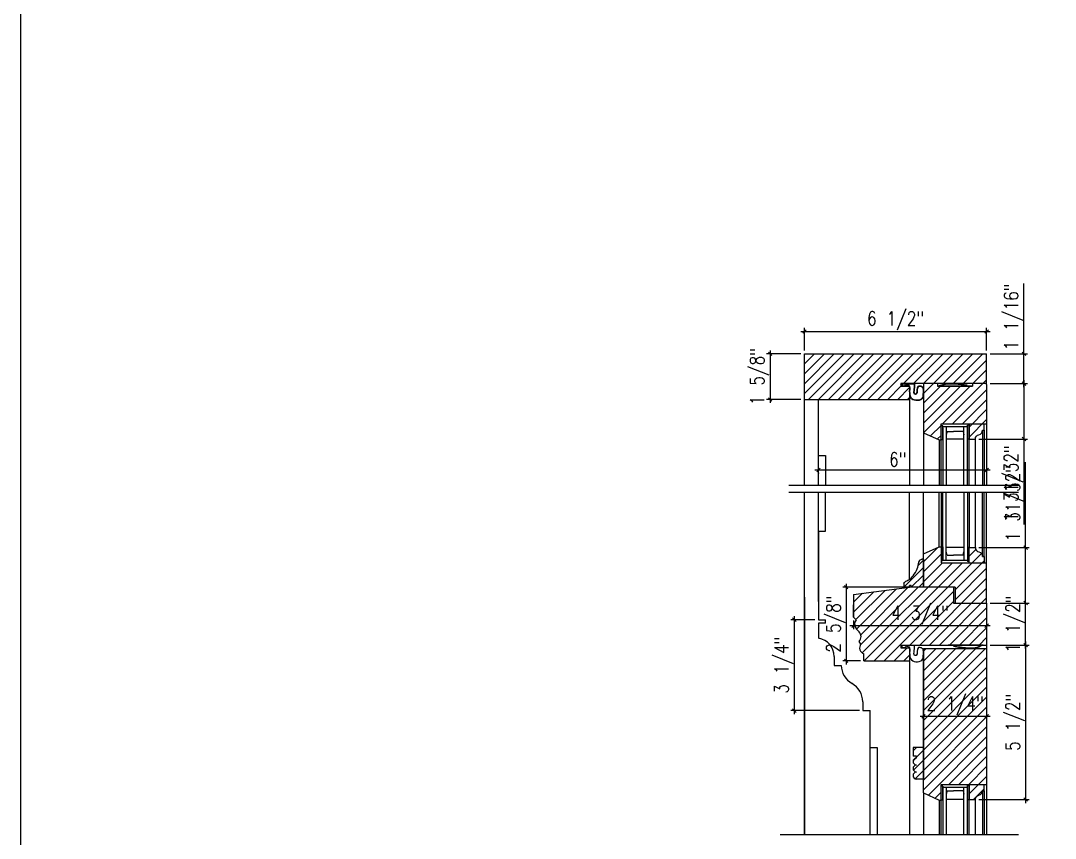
# Model space of a CAD drawing. Header units: inches. Extents: x 1985 to 11287, y 379 to 4336.
# Drawn here: x 7087.96 to 7124.88, y 3699.18 to 3728.33 of the extents above; entities that cross this region are included whole.
import ezdxf

# ---------------------------------------------------------------- set-up
doc = ezdxf.new("R2010")
doc.units = ezdxf.units.IN
doc.header["$MEASUREMENT"] = 0
doc.layers.get('0').update_dxf_attribs({"linetype": 'CONTINUOUS'})
doc.layers.get('Defpoints').update_dxf_attribs({"linetype": 'CONTINUOUS'})
for name, color, linetype in [('COTE1-1', 7, 'CONTINUOUS'), ('COTE1-1 99', 7, 'CONTINUOUS'), ('elevation 99', 7, 'CONTINUOUS'), ('glass 99', 6, 'CONTINUOUS'), ('glazing tape 99', 7, 'CONTINUOUS'), ('hatch 99', 1, 'CONTINUOUS'), ('separation 99', 3, 'CONTINUOUS'), ('weatherstripping', 5, 'CONTINUOUS'), ('weatherstripping 99', 5, 'CONTINUOUS'), ('wood detail', 7, 'CONTINUOUS'), ('wood detail 99', 7, 'CONTINUOUS')]:
    doc.layers.add(name, color=color, linetype=linetype)
doc.styles.get("Standard").update_dxf_attribs({"font": 'txt.shx', "width": 0.8})
doc.dimstyles.new('Elevation', dxfattribs={"dimscale": 2, "dimtxt": 0.75, "dimasz": 0.0625, "dimexe": 0.0625, "dimexo": 0.0625, "dimgap": 0.0625, "dimtad": 1, "dimdec": 5, "dimzin": 0, "dimdsep": 46, "dimlunit": 5, "dimtxsty": 'Standard', "dimblk1": 'OBLIQUE', "dimblk2": 'OBLIQUE', "dimsah": 1, "dimcen": 2, "dimdle": 0.0625, "dimclrd": 1, "dimclre": 1, "dimadec": 1, "dimazin": 0, "dimtfac": 0.375, "dimtdec": 5, "dimtmove": 0, "dimatfit": 3, "dimldrblk": 'OBLIQUE', "dimfxl": 1, "dimfrac": 2, "dimtolj": 1, "dimtzin": 0, "dimarcsym": 0})
pattern_1 = [(45, (7006.5278, 2006.51667), (-0.176776695, 0.176776695), [])]

# ---------------------------------------------------------------- blocks, each defined once
blk = doc.blocks.new('_OBLIQUE')
at = {"color": 0, "linetype": 'ByBlock'}
blk.add_line((-0.5, -0.5), (0.5, 0.5), dxfattribs=at)
blk = doc.blocks.new('*D929')
at = {"layer": 'COTE1-1 99', "color": 1, "lineweight": -2}
for p, q in [((7115.8, 3717.253), (7122.55, 3717.253)), ((7115.925, 3716.578), (7115.925, 3717.378)), ((7122.425, 3716.578), (7122.425, 3717.378))]:
    blk.add_line(p, q, dxfattribs=at)
at = {"layer": 'Defpoints', "color": 0}
for p in [(7122.425, 3717.253), (7115.925, 3716.453), (7122.425, 3716.453)]:
    blk.add_point(p, dxfattribs=at)
at = {"layer": 'COTE1-1 99', "color": 1, "lineweight": -2, "xscale": 0.125, "yscale": 0.125, "zscale": 0.125, "rotation": 180}
blk.add_blockref('_OBLIQUE', (7115.925, 3717.253), dxfattribs=at)
at = {"layer": 'COTE1-1 99', "color": 1, "lineweight": -2, "xscale": 0.125, "yscale": 0.125, "zscale": 0.125}
blk.add_blockref('_OBLIQUE', (7122.425, 3717.253), dxfattribs=at)
at = {"layer": 'COTE1-1 99', "color": 0, "insert": (7119.175, 3717.628), "char_height": 0.5, "attachment_point": 5}
blk.add_mtext('\\A1;6 1/2"', dxfattribs=at)
blk = doc.blocks.new('*D932')
at = {"layer": 'COTE1-1 99', "color": 1, "lineweight": -2}
for p, q in [((7122.55, 3706.067), (7123.942, 3706.067)), ((7123.817, 3706.192), (7123.817, 3700.435)), ((7122.151, 3700.56), (7123.942, 3700.56))]:
    blk.add_line(p, q, dxfattribs=at)
at = {"layer": 'Defpoints', "color": 0}
for p in [(7122.425, 3706.067), (7122.026, 3700.56), (7123.817, 3700.56)]:
    blk.add_point(p, dxfattribs=at)
at = {"layer": 'COTE1-1 99', "color": 1, "lineweight": -2, "xscale": 0.125, "yscale": 0.125, "zscale": 0.125}
for p, rotation in [((7123.817, 3706.067), 90), ((7123.817, 3700.56), 270)]:
    blk.add_blockref('_OBLIQUE', p, dxfattribs=dict(at, rotation=rotation))
at = {"layer": 'COTE1-1 99', "color": 0, "insert": (7123.442, 3703.314), "char_height": 0.5, "attachment_point": 5, "rotation": 90}
blk.add_mtext('\\A1;5 1/2"', dxfattribs=at)
blk = doc.blocks.new('*D933')
at = {"layer": 'COTE1-1 99', "color": 1, "lineweight": -2}
for p, q in [((7122.55, 3712.31), (7116.3, 3712.31)), ((7116.425, 3712.211), (7116.425, 3712.185))]:
    blk.add_line(p, q, dxfattribs=at)
at = {"layer": 'Defpoints', "color": 0}
for p in [(7116.425, 3712.336), (7116.425, 3712.31), (7122.425, 3712.31)]:
    blk.add_point(p, dxfattribs=at)
at = {"layer": 'COTE1-1 99', "color": 1, "lineweight": -2, "xscale": 0.125, "yscale": 0.125, "zscale": 0.125, "rotation": 180}
blk.add_blockref('_OBLIQUE', (7116.425, 3712.31), dxfattribs=at)
at = {"layer": 'COTE1-1 99', "color": 1, "lineweight": -2, "xscale": 0.125, "yscale": 0.125, "zscale": 0.125}
blk.add_blockref('_OBLIQUE', (7122.425, 3712.31), dxfattribs=at)
at = {"layer": 'COTE1-1 99', "color": 0, "insert": (7119.254, 3712.685), "char_height": 0.5, "attachment_point": 5}
blk.add_mtext('\\A1;6"', dxfattribs=at)
blk = doc.blocks.new('*D935')
at = {"layer": 'COTE1-1 99', "color": 1, "lineweight": -2}
for p, q in [((7115.8, 3716.453), (7114.577, 3716.453)), ((7114.702, 3716.578), (7114.702, 3714.703)), ((7115.8, 3714.828), (7114.577, 3714.828))]:
    blk.add_line(p, q, dxfattribs=at)
at = {"layer": 'Defpoints', "color": 0}
for p in [(7115.925, 3716.453), (7114.702, 3714.828), (7115.925, 3714.828)]:
    blk.add_point(p, dxfattribs=at)
at = {"layer": 'COTE1-1 99', "color": 1, "lineweight": -2, "xscale": 0.125, "yscale": 0.125, "zscale": 0.125}
for p, rotation in [((7114.702, 3716.453), 90), ((7114.702, 3714.828), 270)]:
    blk.add_blockref('_OBLIQUE', p, dxfattribs=dict(at, rotation=rotation))
at = {"layer": 'COTE1-1 99', "color": 0, "insert": (7114.327, 3715.641), "char_height": 0.5, "attachment_point": 5, "rotation": 90}
blk.add_mtext('\\A1;1 5/8"', dxfattribs=at)
blk = doc.blocks.new('*D936')
at = {"layer": 'COTE1-1 99', "color": 1, "lineweight": -2}
for p, q in [((7122.55, 3707.568), (7123.942, 3707.568)), ((7123.817, 3705.942), (7123.817, 3707.693)), ((7122.55, 3706.067), (7123.942, 3706.067))]:
    blk.add_line(p, q, dxfattribs=at)
at = {"layer": 'Defpoints', "color": 0}
for p in [(7122.425, 3707.568), (7123.817, 3707.568), (7122.425, 3706.067)]:
    blk.add_point(p, dxfattribs=at)
at = {"layer": 'COTE1-1 99', "color": 1, "lineweight": -2, "xscale": 0.125, "yscale": 0.125, "zscale": 0.125}
for p, rotation in [((7123.817, 3707.568), 90), ((7123.817, 3706.067), 270)]:
    blk.add_blockref('_OBLIQUE', p, dxfattribs=dict(at, rotation=rotation))
at = {"layer": 'COTE1-1 99', "color": 0, "insert": (7123.442, 3706.817), "char_height": 0.5, "attachment_point": 5, "rotation": 90}
blk.add_mtext('\\A1;1 1/2"', dxfattribs=at)
blk = doc.blocks.new('*D937')
at = {"layer": 'COTE1-1 99', "color": 1, "lineweight": -2}
for p, q in [((7122.55, 3706.757), (7117.55, 3706.757)), ((7117.675, 3706.942), (7117.675, 3706.632)), ((7122.425, 3706.692), (7122.425, 3706.632))]:
    blk.add_line(p, q, dxfattribs=at)
at = {"layer": 'Defpoints', "color": 0}
for p in [(7117.675, 3707.067), (7117.675, 3706.757), (7122.425, 3706.817)]:
    blk.add_point(p, dxfattribs=at)
at = {"layer": 'COTE1-1 99', "color": 1, "lineweight": -2, "xscale": 0.125, "yscale": 0.125, "zscale": 0.125, "rotation": 180}
blk.add_blockref('_OBLIQUE', (7117.675, 3706.757), dxfattribs=at)
at = {"layer": 'COTE1-1 99', "color": 1, "lineweight": -2, "xscale": 0.125, "yscale": 0.125, "zscale": 0.125}
blk.add_blockref('_OBLIQUE', (7122.425, 3706.757), dxfattribs=at)
at = {"layer": 'COTE1-1 99', "color": 0, "insert": (7120.05, 3707.132), "char_height": 0.5, "attachment_point": 5}
blk.add_mtext('\\A1;4 3/4"', dxfattribs=at)
blk = doc.blocks.new('*D958')
at = {"layer": 'COTE1-1 99', "color": 1, "lineweight": -2}
for p, q in [((7115.564, 3707.098), (7115.564, 3703.605)), ((7116.3, 3706.973), (7115.439, 3706.973)), ((7117.887, 3703.73), (7115.439, 3703.73))]:
    blk.add_line(p, q, dxfattribs=at)
at = {"layer": 'Defpoints', "color": 0}
for p in [(7116.425, 3706.973), (7115.564, 3703.73), (7118.012, 3703.73)]:
    blk.add_point(p, dxfattribs=at)
at = {"layer": 'COTE1-1 99', "color": 1, "lineweight": -2, "xscale": 0.125, "yscale": 0.125, "zscale": 0.125}
for p, rotation in [((7115.564, 3706.973), 90), ((7115.564, 3703.73), 270)]:
    blk.add_blockref('_OBLIQUE', p, dxfattribs=dict(at, rotation=rotation))
at = {"layer": 'COTE1-1 99', "color": 0, "insert": (7115.189, 3705.352), "char_height": 0.5, "attachment_point": 5, "rotation": 90}
blk.add_mtext('\\A1;3 1/4"', dxfattribs=at)
blk = doc.blocks.new('*D959')
at = {"layer": 'COTE1-1 99', "color": 1, "lineweight": -2}
for p, q in [((7117.416, 3708.255), (7117.416, 3705.38)), ((7119.55, 3708.13), (7117.291, 3708.13)), ((7117.925, 3705.505), (7117.291, 3705.505))]:
    blk.add_line(p, q, dxfattribs=at)
at = {"layer": 'Defpoints', "color": 0}
for p in [(7119.675, 3708.13), (7117.416, 3705.505), (7118.05, 3705.505)]:
    blk.add_point(p, dxfattribs=at)
at = {"layer": 'COTE1-1 99', "color": 1, "lineweight": -2, "xscale": 0.125, "yscale": 0.125, "zscale": 0.125}
for p, rotation in [((7117.416, 3708.13), 90), ((7117.416, 3705.505), 270)]:
    blk.add_blockref('_OBLIQUE', p, dxfattribs=dict(at, rotation=rotation))
at = {"layer": 'COTE1-1 99', "color": 0, "insert": (7117.041, 3706.817), "char_height": 0.5, "attachment_point": 5, "rotation": 90}
blk.add_mtext('\\A1;2 5/8"', dxfattribs=at)
blk = doc.blocks.new('*D961')
at = {"layer": 'COTE1-1 99', "color": 1, "lineweight": -2}
for p, q in [((7123.758, 3716.453), (7123.758, 3718.961)), ((7122.55, 3716.453), (7123.883, 3716.453)), ((7123.758, 3715.266), (7123.758, 3716.453)), ((7122.55, 3715.391), (7123.883, 3715.391))]:
    blk.add_line(p, q, dxfattribs=at)
at = {"layer": 'Defpoints', "color": 0}
for p in [(7122.425, 3716.453), (7123.758, 3716.453), (7122.425, 3715.391)]:
    blk.add_point(p, dxfattribs=at)
at = {"layer": 'COTE1-1 99', "color": 1, "lineweight": -2, "xscale": 0.125, "yscale": 0.125, "zscale": 0.125}
for p, rotation in [((7123.758, 3716.453), 90), ((7123.758, 3715.391), 270)]:
    blk.add_blockref('_OBLIQUE', p, dxfattribs=dict(at, rotation=rotation))
at = {"layer": 'COTE1-1 99', "color": 0, "insert": (7123.383, 3717.77), "char_height": 0.5, "attachment_point": 5, "rotation": 90}
blk.add_mtext('\\A1;1 1/16"', dxfattribs=at)
blk = doc.blocks.new('*D962')
at = {"layer": 'COTE1-1 99', "color": 1, "lineweight": -2}
for p, q in [((7122.55, 3715.391), (7123.883, 3715.391)), ((7123.758, 3715.516), (7123.758, 3713.414)), ((7122.151, 3713.414), (7123.883, 3713.414)), ((7123.758, 3713.414), (7123.758, 3710.372))]:
    blk.add_line(p, q, dxfattribs=at)
at = {"layer": 'Defpoints', "color": 0}
for p in [(7122.425, 3715.391), (7122.026, 3713.414), (7123.758, 3713.414)]:
    blk.add_point(p, dxfattribs=at)
at = {"layer": 'COTE1-1 99', "color": 1, "lineweight": -2, "xscale": 0.125, "yscale": 0.125, "zscale": 0.125}
for p, rotation in [((7123.758, 3715.391), 90), ((7123.758, 3713.414), 270)]:
    blk.add_blockref('_OBLIQUE', p, dxfattribs=dict(at, rotation=rotation))
at = {"layer": 'COTE1-1 99', "color": 0, "insert": (7123.383, 3711.831), "char_height": 0.5, "attachment_point": 5, "rotation": 90}
blk.add_mtext('\\A1;1 31/32"', dxfattribs=at)
blk = doc.blocks.new('*D963')
at = {"layer": 'COTE1-1 99', "color": 1, "lineweight": -2}
for p, q in [((7123.817, 3709.544), (7123.817, 3712.586)), ((7122.151, 3709.544), (7123.942, 3709.544)), ((7123.817, 3707.443), (7123.817, 3709.544)), ((7122.65, 3707.568), (7123.942, 3707.568))]:
    blk.add_line(p, q, dxfattribs=at)
at = {"layer": 'Defpoints', "color": 0}
for p in [(7122.026, 3709.544), (7123.817, 3709.544), (7122.525, 3707.568)]:
    blk.add_point(p, dxfattribs=at)
at = {"layer": 'COTE1-1 99', "color": 1, "lineweight": -2, "xscale": 0.125, "yscale": 0.125, "zscale": 0.125}
for p, rotation in [((7123.817, 3709.544), 90), ((7123.817, 3707.568), 270)]:
    blk.add_blockref('_OBLIQUE', p, dxfattribs=dict(at, rotation=rotation))
at = {"layer": 'COTE1-1 99', "color": 0, "insert": (7123.442, 3711.127), "char_height": 0.5, "attachment_point": 5, "rotation": 90}
blk.add_mtext('\\A1;1 31/32"', dxfattribs=at)
blk = doc.blocks.new('*D964')
at = {"layer": 'COTE1-1 99', "color": 1, "lineweight": -2}
for p, q in [((7122.55, 3703.526), (7120.05, 3703.526)), ((7120.175, 3703.458), (7120.175, 3703.401)), ((7122.425, 3703.458), (7122.425, 3703.401))]:
    blk.add_line(p, q, dxfattribs=at)
at = {"layer": 'Defpoints', "color": 0}
for p in [(7120.175, 3703.583), (7120.175, 3703.526), (7122.425, 3703.583)]:
    blk.add_point(p, dxfattribs=at)
at = {"layer": 'COTE1-1 99', "color": 1, "lineweight": -2, "xscale": 0.125, "yscale": 0.125, "zscale": 0.125, "rotation": 180}
blk.add_blockref('_OBLIQUE', (7120.175, 3703.526), dxfattribs=at)
at = {"layer": 'COTE1-1 99', "color": 1, "lineweight": -2, "xscale": 0.125, "yscale": 0.125, "zscale": 0.125}
blk.add_blockref('_OBLIQUE', (7122.425, 3703.526), dxfattribs=at)
at = {"layer": 'COTE1-1 99', "color": 0, "insert": (7121.3, 3703.901), "char_height": 0.5, "attachment_point": 5}
blk.add_mtext('\\A1;2 1/4"', dxfattribs=at)

msp = doc.modelspace()

# ---------------------------------------------------------------- hatches: boundary and pattern name
at = {"layer": 'glazing tape 99'}
h = msp.add_hatch(color=7, dxfattribs=at)
h.paths.add_polyline_path([(7121.799817, 3713.913985), (7121.737317, 3713.913985), (7121.737317, 3713.413985), (7121.799817, 3713.413985)])
h.paths.add_polyline_path([(7120.862317, 3713.819873), (7120.862317, 3713.890485), (7120.799817, 3713.890485), (7120.799817, 3713.390485), (7120.862317, 3713.390485)])
h = msp.add_hatch(color=7, dxfattribs=at)
h.paths.add_polyline_path([(7120.862317, 3709.567463), (7120.799817, 3709.567463), (7120.799817, 3709.067463), (7120.862317, 3709.067463)])
h.paths.add_polyline_path([(7121.799817, 3709.543963), (7121.737317, 3709.543963), (7121.737317, 3709.043963), (7121.799817, 3709.043963)])
msp.add_hatch(color=7, dxfattribs=at).paths.add_polyline_path([(7121.299817, 3708.129968), (7121.237317, 3708.129968), (7121.237317, 3707.567502), (7121.299817, 3707.567502)])
h = msp.add_hatch(color=7, dxfattribs=at)
h.paths.add_polyline_path([(7121.799817, 3701.059669), (7121.737317, 3701.059669), (7121.737317, 3700.559669), (7121.799817, 3700.559669)])
h.paths.add_polyline_path([(7120.862317, 3701.036169), (7120.799817, 3701.036169), (7120.799817, 3700.536169), (7120.862317, 3700.536169)])
at = {"layer": 'hatch 99'}
h = msp.add_hatch(dxfattribs=at)
h.set_pattern_fill('ANSI31', color=256, scale=2, style=0)
h.set_pattern_definition(pattern_1)
edge = h.paths.add_edge_path()
edge.add_line((7122.424817, 3716.453007), (7115.924817, 3716.453007))
edge.add_line((7115.924817, 3716.453007), (7115.924817, 3714.828007))
edge.add_line((7115.924817, 3714.828007), (7119.674805, 3714.828007))
edge.add_line((7119.674805, 3714.828007), (7119.674805, 3715.294891))
edge.add_spline(control_points=[(7119.676481, 3715.123608), (7119.691058, 3715.195493), (7119.708696, 3715.323416), (7119.544613, 3715.363154), (7119.501514, 3715.272363), (7119.412061, 3715.309522), (7119.367845, 3715.379562)], knot_values=[0.002756706, 0.002756706, 0.002756706, 0.002756706, 0.162430415, 0.217787302, 0.327082606, 0.496812861, 0.496812861, 0.496812861, 0.496812861], degree=3, periodic=0)
edge.add_line((7119.673623, 3715.296864), (7119.362341, 3715.296864))
edge.add_line((7119.362341, 3715.296864), (7119.362341, 3715.390526))
edge.add_line((7119.362341, 3715.390526), (7122.424817, 3715.390526))
edge.add_line((7122.424817, 3715.390526), (7122.424817, 3716.453007))
h.paths.add_polyline_path([(7122.424817, 3715.390526), (7121.924817, 3715.390526), (7121.924817, 3715.296799), (7120.674817, 3715.296799), (7120.674817, 3715.390526), (7120.174817, 3715.390526), (7120.174817, 3713.631557), (7120.737317, 3713.390485), (7120.799817, 3713.390485), (7120.799817, 3713.952999), (7122.424817, 3713.952999)])
h.paths.add_polyline_path([(7122.338817, 3713.952999), (7121.799817, 3713.952999), (7121.799817, 3713.413985), (7122.026317, 3713.413985, -0.375199902), (7122.151317, 3713.570235, 0.375199902), (7122.276317, 3713.726485), (7122.338817, 3713.726485)], flags=17)
h.paths.add_polyline_path([(7122.338817, 3709.231463), (7122.276317, 3709.231463), (7122.276317, 3709.244585, 0.350781059), (7122.151317, 3709.387713, -0.350781059), (7122.026317, 3709.530841), (7122.026317, 3709.543963), (7121.799817, 3709.543963), (7121.799817, 3709.004949), (7122.338817, 3709.004949)], flags=17)
h.paths.add_polyline_path([(7122.424817, 3709.004949), (7120.799817, 3709.004949), (7120.799817, 3709.567463), (7120.737317, 3709.567463), (7120.174817, 3709.326391), (7120.174817, 3708.129968), (7121.299817, 3708.129968), (7121.299817, 3707.567502), (7122.424817, 3707.567502)])
edge = h.paths.add_edge_path()
edge.add_line((7122.424817, 3707.567502), (7121.237317, 3707.567502))
edge.add_line((7121.237317, 3707.567502), (7121.237317, 3708.129968))
edge.add_line((7121.237317, 3708.129968), (7119.675664, 3708.129968))
edge.add_line((7119.675664, 3708.129968), (7119.674556, 3708.129962))
edge.add_line((7119.674556, 3708.129962), (7117.674817, 3707.874614))
edge.add_line((7117.674817, 3707.874614), (7117.674817, 3707.067468))
edge.add_line((7117.674817, 3707.067468), (7117.764817, 3706.972968))
edge.add_line((7117.764817, 3706.972968), (7117.735021, 3706.903425))
edge.add_arc((7117.964817, 3706.804968), 0.25, 156.807051, 224.3972743)
edge.add_line((7117.78619, 3706.63006), (7117.87215, 3706.542272))
edge.add_arc((7117.694862, 3706.366008), 0.25, -43.9605815, 44.8339671, ccw=False)
edge.add_line((7117.874817, 3706.192468), (7117.934646, 3706.104968))
edge.add_arc((7118.125187, 3705.973718), 0.23137, 145.4397713, 250.9885908)
edge.add_line((7118.049817, 3705.754968), (7118.049817, 3705.504968))
edge.add_line((7118.049817, 3705.504968), (7119.674805, 3705.504968))
edge.add_line((7119.674805, 3705.504968), (7119.674805, 3705.971824))
edge.add_spline(control_points=[(7119.676481, 3705.800542), (7119.691058, 3705.872427), (7119.708696, 3706.00035), (7119.544613, 3706.040088), (7119.501514, 3705.949297), (7119.412061, 3705.986456), (7119.367845, 3706.056496)], knot_values=[0.002756706, 0.002756706, 0.002756706, 0.002756706, 0.162430415, 0.217787302, 0.327082606, 0.496812861, 0.496812861, 0.496812861, 0.496812861], degree=3, periodic=0)
edge.add_line((7119.673623, 3705.973798), (7119.362341, 3705.973798))
edge.add_line((7119.362341, 3705.973798), (7119.362341, 3706.06746))
edge.add_line((7119.362341, 3706.06746), (7121.049817, 3706.06746))
edge.add_line((7121.049817, 3706.06746), (7122.299817, 3706.06746))
edge.add_line((7122.299817, 3706.06746), (7122.424817, 3706.06746))
edge.add_line((7122.424817, 3706.06746), (7122.424817, 3707.567502))
h.paths.add_polyline_path([(7118.813218, 3706.757126), (7120.719885, 3706.757126), (7120.719885, 3707.357126), (7118.813218, 3707.357126)], flags=24)
at = {"layer": 'hatch 99', "lineweight": 18}
h = msp.add_hatch(dxfattribs=at)
h.set_pattern_fill('ANSI31', color=1, scale=1.5, style=0)
h.set_pattern_definition([(45, (7077.84672, 3274.32458), (-0.13258252, 0.13258252), [])])
edge = h.paths.add_edge_path()
edge.add_line((7120.174817, 3709.127245), (7120.12227, 3709.127245))
edge.add_spline(control_points=[(7120.122094, 3709.127194), (7120.117261, 3709.127355), (7120.100053, 3709.122725), (7120.065784, 3709.112931), (7120.038399, 3709.088981), (7120.009584, 3709.026979)], knot_values=[0.032160218, 0.032160218, 0.032160218, 0.032160218, 0.041088635, 0.092093854, 0.114141282, 0.114141282, 0.114141282, 0.114141282], degree=3, periodic=0)
edge.add_spline(control_points=[(7120.009584, 3709.026979), (7119.986557, 3708.94671), (7119.966001, 3708.765816), (7119.815248, 3708.553645), (7119.688333, 3708.396821), (7119.525954, 3708.3475), (7119.486957, 3708.285042), (7119.476231, 3708.263284)], knot_values=[0.007601296, 0.007601296, 0.007601296, 0.007601296, 0.250948337, 0.556003503, 0.785802048, 0.926340669, 0.999237678, 0.999237678, 0.999237678, 0.999237678], degree=3, periodic=0)
edge.add_line((7119.476231, 3708.263284), (7119.476231, 3708.129027))
edge.add_line((7119.476231, 3708.129027), (7119.675664, 3708.129968))
edge.add_line((7119.675664, 3708.129968), (7119.675664, 3708.192468))
edge.add_line((7119.675664, 3708.192468), (7119.738164, 3708.192468))
edge.add_line((7119.738164, 3708.192468), (7119.738164, 3708.129968))
edge.add_line((7119.738164, 3708.129968), (7120.174817, 3708.129968))
edge.add_line((7120.174817, 3708.129968), (7120.174817, 3709.127245))
at = {"layer": 'hatch 99'}
h = msp.add_hatch(dxfattribs=at)
h.set_pattern_fill('ANSI31', color=256, scale=2, style=0)
h.set_pattern_definition(pattern_1)
h.paths.add_polyline_path([(7122.424817, 3705.942433), (7120.174817, 3705.942433), (7120.174817, 3700.80404), (7120.737317, 3700.536169), (7120.799817, 3700.536169), (7120.799817, 3701.098683), (7122.424817, 3701.098683)])
h.paths.add_polyline_path([(7120.174817, 3702.41573), (7119.799817, 3702.41573), (7119.799817, 3702.10323), (7119.924817, 3702.10323), (7119.924817, 3702.04073, 1), (7119.924817, 3701.79073, 1), (7119.924817, 3701.54073, 1), (7119.924817, 3701.29073), (7120.174817, 3701.29073)])
h.paths.add_polyline_path([(7122.338817, 3701.098683), (7121.799817, 3701.098683), (7121.799817, 3700.559669), (7122.026317, 3700.559669, -0.375199902), (7122.151317, 3700.715919, 0.375199902), (7122.276317, 3700.872169), (7122.338817, 3700.872169)], flags=17)
h.paths.add_polyline_path([(7120.399817, 3703.526253), (7122.199817, 3703.526253), (7122.199817, 3704.126253), (7120.399817, 3704.126253)], flags=24)

# ---------------------------------------------------------------- linework, layer by layer
at = {"layer": 'COTE1-1'}
msp.add_line((7116.424817, 3710.129963), (7116.424817, 3706.972968), dxfattribs=at)
at = {"layer": 'elevation 99'}
for p, q in [((7116.424817, 3712.827985), (7116.674817, 3712.827985)), ((7116.674817, 3712.827985), (7116.674817, 3711.760232)), ((7116.674817, 3710.129963), (7116.674817, 3711.510232)), ((7116.424817, 3710.129963), (7116.674817, 3710.129963)), ((7116.424817, 3706.972968), (7116.674762, 3706.972968)), ((7116.674762, 3706.84364), (7116.424817, 3706.84364)), ((7116.424817, 3706.84364), (7116.424817, 3706.310012)), ((7116.674762, 3706.84364), (7116.674762, 3706.972968)), ((7116.982898, 3705.662911), (7116.982898, 3705.34364)), ((7116.982898, 3705.34364), (7117.232898, 3705.34364)), ((7119.674805, 3705.504968), (7119.674805, 3699.302304)), ((7118.011543, 3704.049438), (7118.011543, 3703.730167)), ((7118.011543, 3703.730167), (7118.265466, 3703.730167)), ((7118.265466, 3699.302304), (7118.265466, 3703.730167)), ((7118.265466, 3702.41573), (7118.515466, 3702.41573)), ((7118.515466, 3702.41573), (7118.515466, 3699.302304)), ((7119.799817, 3702.41573), (7119.799817, 3702.10323)), ((7120.174817, 3702.41573), (7119.799817, 3702.41573)), ((7120.174817, 3702.41573), (7120.174817, 3701.29073)), ((7119.924817, 3702.10323), (7119.799817, 3702.10323)), ((7119.924817, 3702.04073), (7119.924817, 3702.10323)), ((7120.174817, 3701.29073), (7119.924817, 3701.29073))]:
    msp.add_line(p, q, dxfattribs=at)
for centre, radius, start, end in [((7116.340983, 3705.673506), 0.642003, 359.0544239, 82.4967852), ((7118.020458, 3705.376801), 0.788258, 182.4110945, 239.6545385), ((7117.223983, 3704.016277), 0.788258, 2.4110945, 59.6545385), ((7119.924817, 3701.91573), 0.125, 90, 270), ((7119.924817, 3701.66573), 0.125, 90, 270), ((7119.924817, 3701.41573), 0.125, 90, 270)]:
    msp.add_arc(centre, radius, start, end, dxfattribs=at)
at = {"layer": 'glass 99', "color": 6}
for p, q in [((7120.862317, 3713.859199), (7121.737317, 3713.859199)), ((7120.862317, 3713.819873), (7120.862317, 3711.760232)), ((7120.987317, 3713.859199), (7120.987317, 3711.760232)), ((7121.612317, 3711.760232), (7121.612317, 3713.859199)), ((7121.737317, 3711.760232), (7121.737317, 3713.913985)), ((7121.017308, 3713.678365), (7120.987317, 3713.570583)), ((7121.612317, 3713.413985), (7120.987317, 3713.413985)), ((7121.017308, 3713.678365), (7121.237317, 3713.678365)), ((7121.582325, 3713.678365), (7121.237317, 3713.678365)), ((7121.582325, 3713.678365), (7121.612317, 3713.570583)), ((7120.862317, 3709.067463), (7120.862317, 3711.510232)), ((7120.987317, 3709.098749), (7120.987317, 3711.510232)), ((7121.612317, 3711.510232), (7121.612317, 3709.098749)), ((7121.737317, 3711.510232), (7121.737317, 3709.043963)), ((7121.612317, 3709.543963), (7120.987317, 3709.543963)), ((7121.017308, 3709.279583), (7120.987317, 3709.387365)), ((7121.017308, 3709.279583), (7121.237317, 3709.279583)), ((7121.582325, 3709.279583), (7121.237317, 3709.279583)), ((7121.582325, 3709.279583), (7121.612317, 3709.387365)), ((7120.862317, 3709.098749), (7121.737317, 3709.098749)), ((7120.862317, 3701.036169), (7120.862317, 3699.302304)), ((7120.862317, 3701.004983), (7121.737317, 3701.004983)), ((7120.987317, 3701.004983), (7120.987317, 3699.302304)), ((7121.017308, 3700.872163), (7120.987317, 3700.751981)), ((7121.017308, 3700.872163), (7121.237317, 3700.872163)), ((7121.582325, 3700.872163), (7121.237317, 3700.872163)), ((7121.582325, 3700.872163), (7121.612317, 3700.751981)), ((7121.612317, 3699.302304), (7121.612317, 3701.004983)), ((7121.737317, 3699.302304), (7121.737317, 3701.059669)), ((7121.612317, 3700.559669), (7120.987317, 3700.559669))]:
    msp.add_line(p, q, dxfattribs=at)
at = {"layer": 'glazing tape 99'}
for p, q in [((7120.862317, 3713.890485), (7120.799817, 3713.890485)), ((7120.862317, 3713.390485), (7120.862317, 3713.890485)), ((7121.737317, 3713.913985), (7121.737317, 3713.413985)), ((7121.799817, 3713.913985), (7121.737317, 3713.913985)), ((7120.862317, 3713.390485), (7120.799817, 3713.390485)), ((7121.799817, 3713.413985), (7121.737317, 3713.413985)), ((7120.862317, 3709.567463), (7120.799817, 3709.567463)), ((7120.862317, 3709.567463), (7120.862317, 3709.067463)), ((7121.737317, 3709.543963), (7121.737317, 3709.043963)), ((7121.799817, 3709.543963), (7121.737317, 3709.543963)), ((7120.862317, 3709.067463), (7120.799817, 3709.067463)), ((7121.799817, 3709.043963), (7121.737317, 3709.043963)), ((7120.862317, 3701.036169), (7120.799817, 3701.036169)), ((7120.862317, 3700.536169), (7120.862317, 3701.036169)), ((7121.737317, 3701.059669), (7121.737317, 3700.559669)), ((7120.862317, 3700.536169), (7120.799817, 3700.536169))]:
    msp.add_line(p, q, dxfattribs=at)
at = {"layer": 'glazing tape 99', "color": 7}
for p, q in [((7121.737317, 3701.059669), (7121.799817, 3701.059669)), ((7121.737317, 3700.559669), (7121.799817, 3700.559669))]:
    msp.add_line(p, q, dxfattribs=at)
at = {"layer": 'separation 99'}
msp.add_lwpolyline([(9954.635727, 3266.28393), (7087.963638, 3266.28393), (7087.963638, 4336.37128), (9954.635727, 4336.37128)], close=True, dxfattribs=at)
at = {"layer": 'weatherstripping', "color": 5}
msp.add_line((7119.841632, 3706.056496), (7119.367845, 3706.056496), dxfattribs=at)
at = {"layer": 'weatherstripping', "color": 5, "lineweight": 30}
msp.add_line((7121.049817, 3706.06746), (7122.299817, 3706.06746), dxfattribs=at)
at = {"layer": 'weatherstripping', "color": 5}
msp.add_arc((7119.891758, 3705.673196), 0.272391, 338.1531508, 0.3367326, dxfattribs=at)
for points, knots in [([(7119.367845, 3706.056496), (7119.412061, 3705.986456), (7119.501514, 3705.949297), (7119.544613, 3706.040088), (7119.708696, 3706.00035), (7119.691058, 3705.872427), (7119.676481, 3705.800542)], [0.0027567057, 0.0027567057, 0.0027567057, 0.0027567057, 0.1724869609, 0.2817822642, 0.3371391511, 0.4968128609, 0.4968128609, 0.4968128609, 0.4968128609]), ([(7120.164145, 3705.674796), (7120.17522, 3705.811805), (7120.168523, 3705.906088), (7120.124781, 3705.968391), (7119.896502, 3706.0134), (7119.992435, 3705.69044), (7119.767595, 3705.688802), (7119.890009, 3706.000554), (7119.841632, 3706.056496)], [0, 0, 0, 0, 0.083614321, 0.208464293, 0.316031641, 0.607589822, 0.683535209, 1.009413891, 1.009413891, 1.009413891, 1.009413891]), ([(7119.676481, 3705.800542), (7119.679902, 3705.700306), (7119.679682, 3705.450868), (7120.093157, 3705.44431), (7120.144587, 3705.571831)], [0, 0, 0, 0, 0.2460489598, 0.6041502785, 0.6041502785, 0.6041502785, 0.6041502785])]:
    msp.add_open_spline(points, degree=3, knots=knots, dxfattribs=at)
at = {"layer": 'weatherstripping', "color": 5, "lineweight": 30}
msp.add_spline([(7122.262382, 3706.066909), (7122.019693, 3705.967664), (7121.733553, 3705.960455), (7121.242447, 3706.02377)], degree=3, dxfattribs=at)
at = {"layer": 'weatherstripping 99', "color": 5, "lineweight": 30}
for p, q in [((7119.841632, 3715.379562), (7119.367845, 3715.379562)), ((7121.924817, 3715.296799), (7120.674817, 3715.296799))]:
    msp.add_line(p, q, dxfattribs=at)
msp.add_arc((7119.891758, 3714.996262), 0.272391, 338.1531508, 0.3367326, dxfattribs=at)
for points, knots in [([(7119.367845, 3715.379562), (7119.412061, 3715.309522), (7119.501514, 3715.272363), (7119.544613, 3715.363154), (7119.708696, 3715.323416), (7119.691058, 3715.195493), (7119.676481, 3715.123608)], [0.0027567057, 0.0027567057, 0.0027567057, 0.0027567057, 0.1724869609, 0.2817822642, 0.3371391511, 0.4968128609, 0.4968128609, 0.4968128609, 0.4968128609]), ([(7120.164145, 3714.997863), (7120.17522, 3715.134871), (7120.168523, 3715.229154), (7120.124781, 3715.291457), (7119.896502, 3715.336466), (7119.992435, 3715.013506), (7119.767595, 3715.011868), (7119.890009, 3715.32362), (7119.841632, 3715.379562)], [0, 0, 0, 0, 0.083614321, 0.208464293, 0.316031641, 0.607589822, 0.683535209, 1.009413891, 1.009413891, 1.009413891, 1.009413891]), ([(7119.676481, 3715.123608), (7119.679902, 3715.023372), (7119.679682, 3714.773934), (7120.093157, 3714.767377), (7120.144587, 3714.894898)], [0, 0, 0, 0, 0.2460489598, 0.6041502785, 0.6041502785, 0.6041502785, 0.6041502785])]:
    msp.add_open_spline(points, degree=3, knots=knots, dxfattribs=at)
msp.add_spline([(7120.712251, 3715.29735), (7120.95494, 3715.369755), (7121.296062, 3715.37802), (7121.732187, 3715.340489)], degree=3, dxfattribs=at)
at = {"layer": 'wood detail', "color": 0}
for p, q in [((7115.924817, 3716.453007), (7122.424817, 3716.453007)), ((7115.924817, 3711.760232), (7115.924817, 3716.453007)), ((7122.424817, 3715.390499), (7122.424817, 3716.453007)), ((7122.424817, 3715.505916), (7122.424817, 3715.978607)), ((7115.924817, 3714.828007), (7119.674805, 3714.828007)), ((7119.362341, 3706.06746), (7119.362341, 3705.973798)), ((7119.362341, 3705.973798), (7119.674805, 3705.973798)), ((7119.674805, 3705.973798), (7119.674805, 3705.504968)), ((7118.049817, 3705.504968), (7119.674805, 3705.504968))]:
    msp.add_line(p, q, dxfattribs=at)
at = {"layer": 'wood detail'}
for p, q in [((7123.56807, 3711.760232), (7115.363091, 3711.760232)), ((7123.56807, 3711.510232), (7115.363091, 3711.510232)), ((7115.924817, 3707.778846), (7115.924817, 3711.510232)), ((7115.924817, 3699.302304), (7115.924817, 3711.510232)), ((7117.674817, 3707.874614), (7119.674805, 3708.129994)), ((7115.924817, 3707.778846), (7115.924817, 3699.302304)), ((7122.424817, 3707.567502), (7122.424817, 3706.06746)), ((7120.174817, 3705.942433), (7122.424817, 3705.942433)), ((7120.174817, 3705.942433), (7120.174817, 3702.098683)), ((7121.049817, 3706.06746), (7122.299817, 3706.06746)), ((7122.424817, 3706.06746), (7122.424817, 3701.098683)), ((7123.56807, 3699.302304), (7115.058909, 3699.302304)), ((7123.56807, 3699.302304), (7115.058909, 3699.302304)), ((7123.56807, 3699.302304), (7115.363091, 3699.302304))]:
    msp.add_line(p, q, dxfattribs=at)
at = {"layer": 'wood detail', "color": 7}
for p, q in [((7119.362341, 3706.06746), (7121.049817, 3706.06746)), ((7122.299817, 3706.06746), (7122.424817, 3706.06746))]:
    msp.add_line(p, q, dxfattribs=at)
at = {"layer": 'wood detail 99', "color": 0}
for p, q in [((7122.424817, 3715.390526), (7119.362341, 3715.390526)), ((7119.362341, 3715.390526), (7119.362341, 3715.296864)), ((7119.362341, 3715.296864), (7119.674805, 3715.296864)), ((7119.674805, 3715.296864), (7119.674805, 3714.828034)), ((7122.424817, 3715.359199), (7122.424817, 3715.390526))]:
    msp.add_line(p, q, dxfattribs=at)
at = {"layer": 'wood detail 99'}
for p, q in [((7120.174817, 3715.390526), (7120.174817, 3713.631557)), ((7120.674817, 3715.296799), (7121.924817, 3715.296799)), ((7122.424817, 3715.359199), (7122.424817, 3713.952999)), ((7116.424817, 3711.760232), (7116.424817, 3714.828007)), ((7119.674805, 3714.828007), (7119.674805, 3711.760232)), ((7120.799817, 3713.390485), (7120.799817, 3713.952999)), ((7122.276317, 3713.713363), (7122.276317, 3711.760232)), ((7122.338817, 3713.726485), (7122.338817, 3711.760232)), ((7122.424817, 3713.952999), (7122.424817, 3711.760232)), ((7120.174817, 3713.631557), (7120.174817, 3711.760232)), ((7120.737317, 3713.390485), (7120.799817, 3713.390485)), ((7120.799817, 3711.760232), (7120.799817, 3713.390485)), ((7121.799817, 3711.760232), (7121.799817, 3713.413985)), ((7122.026317, 3711.760232), (7122.026317, 3713.413985)), ((7116.424817, 3707.619233), (7116.424817, 3711.510232)), ((7119.674805, 3708.410335), (7119.674805, 3711.510232)), ((7120.174817, 3708.129968), (7120.174817, 3711.510232)), ((7120.174817, 3709.326391), (7120.174817, 3711.510232)), ((7120.799817, 3711.510232), (7120.799817, 3709.567463)), ((7121.799817, 3711.510232), (7121.799817, 3709.543963)), ((7122.026317, 3709.543963), (7122.026317, 3711.510232)), ((7122.276317, 3709.231463), (7122.276317, 3711.510232)), ((7122.338817, 3709.231463), (7122.338817, 3711.510232)), ((7122.424817, 3707.567502), (7122.424817, 3711.510232)), ((7122.424817, 3709.004949), (7122.424817, 3711.510232)), ((7120.737317, 3709.567463), (7120.799817, 3709.567463)), ((7120.799817, 3709.567463), (7120.799817, 3709.004949)), ((7120.174817, 3709.127245), (7120.11883, 3709.127245)), ((7120.174817, 3709.127245), (7120.174817, 3708.129968)), ((7120.174817, 3709.024445), (7120.174817, 3708.129968)), ((7119.476231, 3708.263284), (7119.476231, 3708.129027)), ((7119.675664, 3708.129968), (7119.675664, 3708.192468)), ((7119.738164, 3708.192468), (7119.675664, 3708.192468)), ((7119.738164, 3708.129968), (7119.738164, 3708.192468)), ((7117.674817, 3707.874614), (7117.674817, 3707.067468)), ((7119.476231, 3708.129027), (7119.675664, 3708.129968)), ((7119.675664, 3708.129968), (7119.522174, 3708.129968)), ((7121.299817, 3708.129968), (7119.674805, 3708.129968)), ((7120.174817, 3708.129968), (7119.738164, 3708.129968)), ((7121.237317, 3708.129968), (7121.237317, 3707.567502)), ((7121.299817, 3708.129968), (7121.299817, 3707.567502)), ((7117.674817, 3707.067468), (7117.674817, 3707.504968)), ((7121.237317, 3707.567502), (7122.424817, 3707.567502)), ((7117.764817, 3706.972968), (7117.674817, 3707.067468)), ((7117.764817, 3706.972968), (7117.735021, 3706.903425)), ((7117.874817, 3706.539549), (7117.78619, 3706.63006)), ((7117.934646, 3706.104968), (7117.874817, 3706.192468)), ((7120.174817, 3700.80404), (7120.174817, 3705.942433)), ((7118.049817, 3705.504968), (7118.049817, 3705.754968)), ((7120.174817, 3700.80404), (7120.174817, 3699.302304)), ((7120.799817, 3700.536169), (7120.799817, 3701.098683)), ((7122.276317, 3700.872169), (7122.276317, 3699.302304)), ((7122.338817, 3700.872169), (7122.338817, 3699.302304)), ((7122.424817, 3701.098683), (7122.424817, 3699.302304)), ((7120.737317, 3700.536169), (7120.799817, 3700.536169)), ((7120.799817, 3699.302304), (7120.799817, 3700.536169)), ((7121.799817, 3699.302304), (7121.799817, 3700.559669)), ((7122.026317, 3699.302304), (7122.026317, 3700.559669))]:
    msp.add_line(p, q, dxfattribs=at)
at = {"layer": 'wood detail 99', "color": 7}
for p, q in [((7120.674817, 3715.390499), (7120.674817, 3715.296799)), ((7121.924817, 3715.390499), (7121.924817, 3715.296799)), ((7120.799817, 3713.952999), (7122.424817, 3713.952999)), ((7120.174817, 3713.631557), (7120.737317, 3713.390485)), ((7120.737317, 3713.390485), (7120.737317, 3711.760232)), ((7120.737317, 3709.567463), (7120.737317, 3711.510232)), ((7120.174817, 3709.326391), (7120.737317, 3709.567463)), ((7120.799817, 3709.004949), (7122.424817, 3709.004949)), ((7120.174817, 3700.80404), (7120.737317, 3700.536169)), ((7120.799817, 3701.098683), (7122.424817, 3701.098683)), ((7120.737317, 3700.536169), (7120.737317, 3699.302304))]:
    msp.add_line(p, q, dxfattribs=at)
for points in [[(7121.799817, 3713.952999), (7121.799817, 3713.413985), (7122.026317, 3713.413985, -0.375199902), (7122.151317, 3713.570235, 0.375199902), (7122.276317, 3713.726485), (7122.338817, 3713.726485), (7122.338817, 3713.952999)], [(7121.799817, 3709.004949), (7121.799817, 3709.543963), (7122.026317, 3709.543963, 0.375199902), (7122.151317, 3709.387713, -0.375199902), (7122.276317, 3709.231463), (7122.338817, 3709.231463), (7122.338817, 3709.004949)], [(7121.799817, 3701.098683), (7121.799817, 3700.559669), (7122.026317, 3700.559669, -0.375199902), (7122.151317, 3700.715919, 0.375199902), (7122.276317, 3700.872169), (7122.338817, 3700.872169), (7122.338817, 3701.098683)]]:
    msp.add_lwpolyline(points, format="xyb", dxfattribs=at)
at = {"layer": 'wood detail 99'}
for centre, radius, start, end in [((7117.964817, 3706.804968), 0.25, 156.807051, 224.3972743), ((7117.694862, 3706.366008), 0.25, 316.0394185, 44.8339671), ((7118.125187, 3705.973718), 0.23137, 145.4397713, 250.9885908)]:
    msp.add_arc(centre, radius, start, end, dxfattribs=at)
for points, knots in [([(7119.476231, 3708.263284), (7119.486957, 3708.285042), (7119.525954, 3708.3475), (7119.688333, 3708.396821), (7119.815248, 3708.553645), (7119.966001, 3708.765816), (7119.986557, 3708.94671), (7120.009584, 3709.026979)], [0.0076012964, 0.0076012964, 0.0076012964, 0.0076012964, 0.0804983056, 0.2210369267, 0.4508354715, 0.7558906372, 0.9992376779, 0.9992376779, 0.9992376779, 0.9992376779]), ([(7120.009584, 3709.026979), (7120.038399, 3709.088981), (7120.065784, 3709.112931), (7120.100053, 3709.122725), (7120.117261, 3709.127355), (7120.122094, 3709.127194)], [0.03216021831, 0.03216021831, 0.03216021831, 0.03216021831, 0.05420764599, 0.105212865, 0.11414128203, 0.11414128203, 0.11414128203, 0.11414128203])]:
    msp.add_open_spline(points, degree=3, knots=knots, dxfattribs=at)

# ---------------------------------------------------------------- dimensions: what is measured, and where the dimension line sits
at = {"layer": 'COTE1-1 99'}
for base, p1, p2, picture, middle in [((7123.757566, 3716.453007), (7122.424817, 3715.390526), (7122.424817, 3716.453007), '*D961', (7123.382566, 3717.769674)), ((7123.757566, 3713.413985), (7122.424817, 3715.390526), (7122.026317, 3713.413985), '*D962', (7123.382566, 3711.830652)), ((7123.817211, 3709.543963), (7122.524817, 3707.567502), (7122.026317, 3709.543963), '*D963', (7123.442211, 3711.127296)), ((7123.817211, 3700.559669), (7122.424817, 3706.06746), (7122.026317, 3700.559669), '*D932', (7123.442211, 3703.313564))]:
    dim = msp.add_linear_dim(base=base, p1=p1, p2=p2, angle=90, dimstyle='Elevation', override={"dimtxt": 0.25, "dimpost": '"'}, dxfattribs=at)
    dim.commit()
    dim.dimension.update_dxf_attribs({"geometry": picture, "text_midpoint": middle})
dim = msp.add_linear_dim(base=(7122.424817, 3717.25281), p1=(7115.924817, 3716.453007), p2=(7122.424817, 3716.453007), dimstyle='Elevation', override={"dimtxt": 0.25, "dimpost": '"'}, dxfattribs=at)
dim.commit()
dim.dimension.update_dxf_attribs({"geometry": '*D929', "text_midpoint": (7119.174817, 3717.62781)})
for base, p1, p2, picture, middle in [((7114.702194, 3714.828007), (7115.924817, 3716.453007), (7115.924817, 3714.828007), '*D935', (7114.702194, 3715.640507)), ((7117.416181, 3705.504968), (7119.674805, 3708.129994), (7118.049817, 3705.504968), '*D959', (7117.416181, 3706.817481)), ((7123.817211, 3707.567502), (7122.424817, 3706.06746), (7122.424817, 3707.567502), '*D936', (7123.817211, 3706.817481)), ((7115.563897, 3703.730167), (7116.424817, 3706.972968), (7118.011543, 3703.730167), '*D958', (7115.563897, 3705.351567))]:
    dim = msp.add_linear_dim(base=base, p1=p1, p2=p2, angle=90, dimstyle='Elevation', override={"dimtxt": 0.25, "dimpost": '"'}, dxfattribs=at)
    dim.commit()
    dim.dimension.update_dxf_attribs({"geometry": picture, "text_midpoint": middle, "dimtype": 160})
for base, p1, p2, picture, middle in [((7116.424817, 3712.309919), (7122.424817, 3712.309919), (7116.424817, 3712.335784), '*D933', (7119.253959, 3712.309919)), ((7117.674817, 3706.757126), (7122.424817, 3706.817481), (7117.674817, 3707.067468), '*D937', (7120.049817, 3706.757126)), ((7120.174817, 3703.526253), (7122.424817, 3703.583071), (7120.174817, 3703.583071), '*D964', (7121.299817, 3703.526253))]:
    dim = msp.add_linear_dim(base=base, p1=p1, p2=p2, dimstyle='Elevation', override={"dimtxt": 0.25, "dimpost": '"'}, dxfattribs=at)
    dim.commit()
    dim.dimension.update_dxf_attribs({"geometry": picture, "text_midpoint": middle, "dimtype": 160})

doc.saveas('drawing.dxf')
